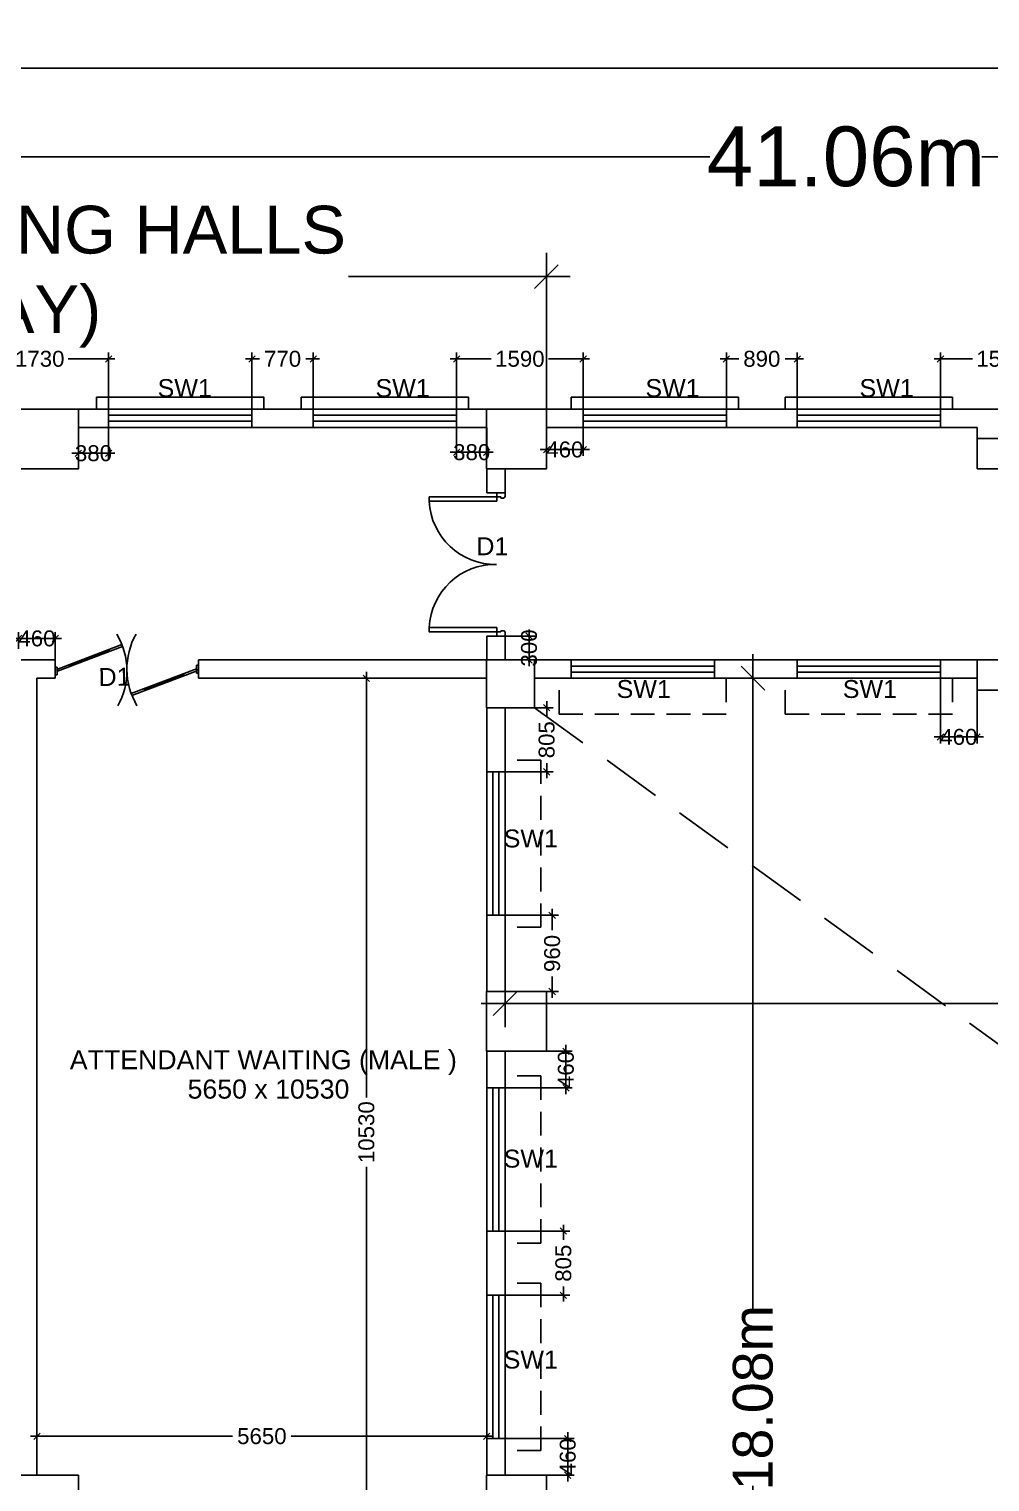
# Model space of a CAD drawing. Extents: x 7620542 to 7843793, y -6476226 to -6093835.
# Drawn here: x 7651670 to 7663738, y -6350490 to -6332241 of the extents above; entities that cross this region are included whole.
import ezdxf
from ezdxf.enums import TextEntityAlignment as Align

# ---------------------------------------------------------------- set-up
doc = ezdxf.new("R2010")
doc.units = 0
doc.header["$LTSCALE"] = 600
doc.header["$MEASUREMENT"] = 0
doc.header["$PDMODE"] = 35
doc.linetypes.add('DASHED', pattern=[0.75, 0.5, -0.25])
doc.linetypes.add('HIDDEN2', pattern=[0.1875, 0.125, -0.0625])
doc.layers.get('0').update_dxf_attribs({"linetype": 'CONTINUOUS'})
doc.layers.get('Defpoints').update_dxf_attribs({"linetype": 'CONTINUOUS'})
for name, color, linetype in [('chajja', 7, 'CONTINUOUS'), ('DIM', 8, 'CONTINUOUS'), ('DIM-TEXT', 8, 'CONTINUOUS'), ('DIMEN', 5, 'CONTINUOUS'), ('DOOR', 32, 'CONTINUOUS'), ('Duct', 8, 'CONTINUOUS'), ('Ele Proje.', 7, 'CONTINUOUS'), ('joinery', 7, 'CONTINUOUS'), ('LA-column', 3, 'CONTINUOUS'), ('Room Dim', 1, 'CONTINUOUS'), ('TEXT', 6, 'CONTINUOUS'), ('Walls', 7, 'CONTINUOUS'), ('WIN', 151, 'CONTINUOUS'), ('Working Dim', 5, 'CONTINUOUS')]:
    doc.layers.add(name, color=color, linetype=linetype)
doc.styles.add('ari', font='arial.ttf')
doc.styles.add('ARIAL', font='arial.ttf')
doc.styles.add('RT', font='romant.shx')
doc.styles.get("Standard").update_dxf_attribs({"font": 'romans.shx'})
doc.dimstyles.new('int. dim', dxfattribs={"dimtxt": 450, "dimasz": 80, "dimexe": 80, "dimexo": 0, "dimgap": 70, "dimtad": 0, "dimdec": 0, "dimzin": 12, "dimdsep": 46, "dimtxsty": 'ari', "dimblk": 'OBLIQUE', "dimcen": 2, "dimdle": 80, "dimclrd": 256, "dimclre": 256, "dimclrt": 6, "dimadec": 0, "dimazin": 0, "dimtfac": 1, "dimtdec": 0, "dimtix": 1, "dimtmove": 2, "dimatfit": 3, "dimfxl": 1, "dimtolj": 1, "dimtzin": 0, "dimlwd": -1, "dimlwe": -1, "dimarcsym": 0})
doc.dimstyles.new('STANDARD$0', dxfattribs={"dimscale": 0, "dimtxt": 150, "dimasz": 125, "dimexe": 0.75, "dimexo": 1, "dimgap": 25, "dimtad": 1, "dimdec": 0, "dimdsep": 46, "dimtxsty": 'Standard', "dimblk1": 'DOT', "dimblk2": 'DOT', "dimsah": 1, "dimcen": 2.5, "dimclrd": 1, "dimclre": 1, "dimclrt": 3, "dimadec": 0, "dimazin": 0, "dimtfac": 1, "dimtdec": 0, "dimtmove": 0, "dimatfit": 3, "dimldrblk": 'DOT', "dimfxl": 1, "dimtolj": 1, "dimtzin": 0, "dimarcsym": 0})
doc.dimstyles.new('TEXT', dxfattribs={"dimscale": 0, "dimtxt": 600, "dimasz": 300, "dimexe": 300, "dimexo": 30, "dimgap": 50, "dimtad": 0, "dimdec": 0, "dimzin": 0, "dimdsep": 46, "dimtxsty": 'RT', "dimblk": 'OBLIQUE', "dimcen": 0.09, "dimdle": 300, "dimclrd": 256, "dimclre": 256, "dimclrt": 170, "dimadec": 0, "dimazin": 0, "dimtfac": 1, "dimtdec": 0, "dimtofl": 0, "dimtmove": 2, "dimatfit": 3, "dimfxl": 1, "dimfrac": 2, "dimtolj": 1, "dimtzin": 0, "dimlwd": -1, "dimlwe": -1, "dimarcsym": 0})

# ---------------------------------------------------------------- blocks, each defined once
blk = doc.blocks.new('Z$W@#10897')
at = {"layer": 'DOOR'}
for p, q in [((44, 88), (0, 88)), ((0, 88), (0, 0)), ((0, 0), (44, 0)), ((44, 44), (44, 88)), ((56, 44), (44, 44)), ((44, 0), (44, 2)), ((56, 12), (54, 12)), ((56, 12), (56, 44)), ((1444, 12), (1444, 44)), ((1444, 44), (1456, 44)), ((1444, 12), (1446, 12)), ((1456, 44), (1456, 88)), ((1456, 88), (1500, 88)), ((1456, 0), (1456, 2)), ((1500, 0), (1456, 0)), ((1500, 88), (1500, 0))]:
    blk.add_line(p, q, dxfattribs=at)
for points in [[(88, 794), (88, 88), (44, 88), (44, 794)], [(1412, 794), (1412, 88), (1456, 88), (1456, 794)]]:
    blk.add_lwpolyline(points, close=True, dxfattribs=at)
at = {"layer": 'DOOR', "color": 145}
for centre, start, end in [((57, 102), 358.8871, 87.3823), ((1443, 102), 92.6177, 181.1129)]:
    blk.add_arc(centre, 693, start, end, dxfattribs=at)
at = {"layer": 'DOOR'}
for centre, start, end in [((44, 12), 270, 0), ((1456, 12), 180, 270)]:
    blk.add_arc(centre, 9.92, start, end, dxfattribs=at)
blk = doc.blocks.new('_Oblique')
at = {"color": 0, "linetype": 'ByBlock', "lineweight": -2}
blk.add_line((-0.5, -0.5), (0.5, 0.5), dxfattribs=at)
blk = doc.blocks.new('*D534')
at = {"layer": 'Defpoints', "color": 0, "transparency": 16777216}
for p in [(7663117, -6336384), (7663117, -6337015, 52), (7664637, -6337015, 58)]:
    blk.add_point(p, dxfattribs=at)
at = {"layer": 'Working Dim', "transparency": 16777216}
for p, q in [((7663037, -6336384), (7663518, -6336384)), ((7663117, -6337015), (7663117, -6336304)), ((7664717, -6336384), (7664236, -6336384)), ((7664637, -6337015), (7664637, -6336304))]:
    blk.add_line(p, q, dxfattribs=at)
at = {"layer": 'Working Dim', "transparency": 16777216, "xscale": 80, "yscale": 80, "zscale": 80, "rotation": 180}
blk.add_blockref('_Oblique', (7663117, -6336384), dxfattribs=at)
at = {"layer": 'Working Dim', "transparency": 16777216, "xscale": 80, "yscale": 80, "zscale": 80}
blk.add_blockref('_Oblique', (7664637, -6336384), dxfattribs=at)
at = {"layer": 'Working Dim', "color": 6, "transparency": 16777216, "insert": (7663877, -6336384), "char_height": 200, "attachment_point": 5, "style": 'ari'}
blk.add_mtext('\\A1;1520', dxfattribs=at)
blk = doc.blocks.new('*D535')
at = {"layer": 'Defpoints', "color": 0, "transparency": 16777216}
for p in [(7657039, -6336384), (7657039, -6337015, 42), (7658629, -6337015, 11240)]:
    blk.add_point(p, dxfattribs=at)
at = {"layer": 'Working Dim', "transparency": 16777216}
for p, q in [((7656959, -6336384), (7657475, -6336384)), ((7657039, -6337015), (7657039, -6336304)), ((7658709, -6336384), (7658192, -6336384)), ((7658629, -6337015), (7658629, -6336304))]:
    blk.add_line(p, q, dxfattribs=at)
at = {"layer": 'Working Dim', "transparency": 16777216, "xscale": 80, "yscale": 80, "zscale": 80, "rotation": 180}
blk.add_blockref('_Oblique', (7657039, -6336384), dxfattribs=at)
at = {"layer": 'Working Dim', "transparency": 16777216, "xscale": 80, "yscale": 80, "zscale": 80}
blk.add_blockref('_Oblique', (7658629, -6336384), dxfattribs=at)
at = {"layer": 'Working Dim', "color": 6, "transparency": 16777216, "insert": (7657834, -6336384), "char_height": 200, "attachment_point": 5, "style": 'ari'}
blk.add_mtext('\\A1;1590', dxfattribs=at)
blk = doc.blocks.new('*D536')
at = {"layer": 'Defpoints', "color": 0, "transparency": 16777216}
for p in [(7654469, -6336384), (7654469, -6337015, 42), (7655239, -6337015, 42)]:
    blk.add_point(p, dxfattribs=at)
at = {"layer": 'Working Dim', "transparency": 16777216}
for p, q in [((7654389, -6336384), (7654564, -6336384)), ((7654469, -6337015), (7654469, -6336304)), ((7655319, -6336384), (7655144, -6336384)), ((7655239, -6337015), (7655239, -6336304))]:
    blk.add_line(p, q, dxfattribs=at)
at = {"layer": 'Working Dim', "transparency": 16777216, "xscale": 80, "yscale": 80, "zscale": 80, "rotation": 180}
blk.add_blockref('_Oblique', (7654469, -6336384), dxfattribs=at)
at = {"layer": 'Working Dim', "transparency": 16777216, "xscale": 80, "yscale": 80, "zscale": 80}
blk.add_blockref('_Oblique', (7655239, -6336384), dxfattribs=at)
at = {"layer": 'Working Dim', "color": 6, "transparency": 16777216, "insert": (7654854, -6336384), "char_height": 200, "attachment_point": 5, "style": 'ari'}
blk.add_mtext('\\A1;770', dxfattribs=at)
blk = doc.blocks.new('*D537')
at = {"layer": 'Defpoints', "color": 0, "transparency": 16777216}
for p in [(7650939, -6336384), (7650939, -6337015, 47), (7652669, -6337015, 42)]:
    blk.add_point(p, dxfattribs=at)
at = {"layer": 'Working Dim', "transparency": 16777216}
for p, q in [((7650859, -6336384), (7651445, -6336384)), ((7650939, -6337015), (7650939, -6336304)), ((7652749, -6336384), (7652163, -6336384)), ((7652669, -6337015), (7652669, -6336304))]:
    blk.add_line(p, q, dxfattribs=at)
at = {"layer": 'Working Dim', "transparency": 16777216, "xscale": 80, "yscale": 80, "zscale": 80, "rotation": 180}
blk.add_blockref('_Oblique', (7650939, -6336384), dxfattribs=at)
at = {"layer": 'Working Dim', "transparency": 16777216, "xscale": 80, "yscale": 80, "zscale": 80}
blk.add_blockref('_Oblique', (7652669, -6336384), dxfattribs=at)
at = {"layer": 'Working Dim', "color": 6, "transparency": 16777216, "insert": (7651804, -6336384), "char_height": 200, "attachment_point": 5, "style": 'ari'}
blk.add_mtext('\\A1;1730', dxfattribs=at)
blk = doc.blocks.new('*D547')
at = {"layer": 'Defpoints', "color": 0, "transparency": 16777216}
for p in [(7658169, -6337245, 42), (7658629, -6337245, 11240), (7658169, -6337523)]:
    blk.add_point(p, dxfattribs=at)
at = {"layer": 'Working Dim', "transparency": 16777216}
for p, q in [((7658169, -6337245), (7658169, -6337603)), ((7658629, -6337245), (7658629, -6337603)), ((7658169, -6337523), (7658089, -6337523)), ((7658629, -6337523), (7658169, -6337523)), ((7658629, -6337523), (7658709, -6337523))]:
    blk.add_line(p, q, dxfattribs=at)
at = {"layer": 'Working Dim', "transparency": 16777216, "xscale": 80, "yscale": 80, "zscale": 80}
blk.add_blockref('_Oblique', (7658169, -6337523), dxfattribs=at)
at = {"layer": 'Working Dim', "transparency": 16777216, "xscale": 80, "yscale": 80, "zscale": 80, "rotation": 180}
blk.add_blockref('_Oblique', (7658629, -6337523), dxfattribs=at)
at = {"layer": 'Working Dim', "color": 6, "transparency": 16777216, "insert": (7658399, -6337523), "char_height": 200, "attachment_point": 5, "style": 'ari'}
blk.add_mtext('\\A1;460', dxfattribs=at)
blk = doc.blocks.new('*D548')
at = {"layer": 'Defpoints', "color": 0, "transparency": 16777216}
for p in [(7657039, -6337245, 42), (7657419, -6337245, 42), (7657039, -6337557)]:
    blk.add_point(p, dxfattribs=at)
at = {"layer": 'Working Dim', "transparency": 16777216}
for p, q in [((7657039, -6337245), (7657039, -6337637)), ((7657419, -6337245), (7657419, -6337637)), ((7657039, -6337557), (7656959, -6337557)), ((7657419, -6337557), (7657039, -6337557)), ((7657419, -6337557), (7657499, -6337557))]:
    blk.add_line(p, q, dxfattribs=at)
at = {"layer": 'Working Dim', "transparency": 16777216, "xscale": 80, "yscale": 80, "zscale": 80}
blk.add_blockref('_Oblique', (7657039, -6337557), dxfattribs=at)
at = {"layer": 'Working Dim', "transparency": 16777216, "xscale": 80, "yscale": 80, "zscale": 80, "rotation": 180}
blk.add_blockref('_Oblique', (7657419, -6337557), dxfattribs=at)
at = {"layer": 'Working Dim', "color": 6, "transparency": 16777216, "insert": (7657229, -6337557), "char_height": 200, "attachment_point": 5, "style": 'ari'}
blk.add_mtext('\\A1;380', dxfattribs=at)
blk = doc.blocks.new('*D549')
at = {"layer": 'Defpoints', "color": 0, "transparency": 16777216}
for p in [(7652289, -6337245, 42), (7652669, -6337245, 42), (7652289, -6337570)]:
    blk.add_point(p, dxfattribs=at)
at = {"layer": 'Working Dim', "transparency": 16777216}
for p, q in [((7652289, -6337245), (7652289, -6337650)), ((7652669, -6337245), (7652669, -6337650)), ((7652289, -6337570), (7652209, -6337570)), ((7652669, -6337570), (7652289, -6337570)), ((7652669, -6337570), (7652749, -6337570))]:
    blk.add_line(p, q, dxfattribs=at)
at = {"layer": 'Working Dim', "transparency": 16777216, "xscale": 80, "yscale": 80, "zscale": 80}
blk.add_blockref('_Oblique', (7652289, -6337570), dxfattribs=at)
at = {"layer": 'Working Dim', "transparency": 16777216, "xscale": 80, "yscale": 80, "zscale": 80, "rotation": 180}
blk.add_blockref('_Oblique', (7652669, -6337570), dxfattribs=at)
at = {"layer": 'Working Dim', "color": 6, "transparency": 16777216, "insert": (7652479, -6337570), "char_height": 200, "attachment_point": 5, "style": 'ari'}
blk.add_mtext('\\A1;380', dxfattribs=at)
blk = doc.blocks.new('*D557')
at = {"layer": 'Defpoints', "color": 0, "transparency": 16777216}
for p in [(7663117, -6340395, 5), (7663577, -6340545, 10), (7663117, -6341133)]:
    blk.add_point(p, dxfattribs=at)
at = {"layer": 'Working Dim', "transparency": 16777216}
for p, q in [((7663117, -6340395), (7663117, -6341213)), ((7663577, -6340545), (7663577, -6341213)), ((7663117, -6341133), (7663037, -6341133)), ((7663577, -6341133), (7663117, -6341133)), ((7663577, -6341133), (7663657, -6341133))]:
    blk.add_line(p, q, dxfattribs=at)
at = {"layer": 'Working Dim', "transparency": 16777216, "xscale": 80, "yscale": 80, "zscale": 80}
blk.add_blockref('_Oblique', (7663117, -6341133), dxfattribs=at)
at = {"layer": 'Working Dim', "transparency": 16777216, "xscale": 80, "yscale": 80, "zscale": 80, "rotation": 180}
blk.add_blockref('_Oblique', (7663577, -6341133), dxfattribs=at)
at = {"layer": 'Working Dim', "color": 6, "transparency": 16777216, "insert": (7663347, -6341133), "char_height": 200, "attachment_point": 5, "style": 'ari'}
blk.add_mtext('\\A1;460', dxfattribs=at)
blk = doc.blocks.new('*D356')
at = {"layer": 'Defpoints', "color": 0, "transparency": 16777216}
for p in [(7657419, -6349916), (7651769, -6350232, 5), (7657419, -6350232, 5)]:
    blk.add_point(p, dxfattribs=at)
at = {"layer": 'Working Dim', "transparency": 16777216}
for p, q in [((7651769, -6350232), (7651769, -6349836)), ((7657419, -6350232), (7657419, -6349836)), ((7651689, -6349916), (7654225, -6349916)), ((7657499, -6349916), (7654962, -6349916))]:
    blk.add_line(p, q, dxfattribs=at)
at = {"layer": 'Working Dim', "transparency": 16777216, "xscale": 80, "yscale": 80, "zscale": 80, "rotation": 180}
blk.add_blockref('_Oblique', (7651769, -6349916), dxfattribs=at)
at = {"layer": 'Working Dim', "transparency": 16777216, "xscale": 80, "yscale": 80, "zscale": 80}
blk.add_blockref('_Oblique', (7657419, -6349916), dxfattribs=at)
at = {"layer": 'Working Dim', "color": 6, "transparency": 16777216, "insert": (7654594, -6349916), "char_height": 200, "attachment_point": 5, "style": 'ari'}
blk.add_mtext('\\A1;5650', dxfattribs=at)
blk = doc.blocks.new('*D357')
at = {"layer": 'Defpoints', "color": 0, "transparency": 16777216}
for p in [(7655321, -6340395, 7), (7655907, -6340395), (7655321, -6350925, 5)]:
    blk.add_point(p, dxfattribs=at)
at = {"layer": 'Working Dim', "transparency": 16777216}
for p, q in [((7655321, -6340395), (7655987, -6340395)), ((7655907, -6340315), (7655907, -6345660)), ((7655907, -6351005), (7655907, -6346534)), ((7655321, -6350925), (7655987, -6350925))]:
    blk.add_line(p, q, dxfattribs=at)
at = {"layer": 'Working Dim', "transparency": 16777216, "xscale": 80, "yscale": 80, "zscale": 80}
for p, rotation in [((7655907, -6340395), 90), ((7655907, -6350925), 270)]:
    blk.add_blockref('_Oblique', p, dxfattribs=dict(at, rotation=rotation))
at = {"layer": 'Working Dim', "color": 6, "transparency": 16777216, "insert": (7655907, -6346097), "char_height": 200, "attachment_point": 5, "rotation": 90, "style": 'ari'}
blk.add_mtext('\\A1;10530', dxfattribs=at)
blk = doc.blocks.new('*D358')
at = {"layer": 'Defpoints', "color": 0, "transparency": 16777216}
for p in [(7657649, -6347340, 5), (7657649, -6348145, 5), (7658381, -6348145)]:
    blk.add_point(p, dxfattribs=at)
at = {"layer": 'Working Dim', "transparency": 16777216}
for p, q in [((7657649, -6347340), (7658461, -6347340)), ((7658381, -6347260), (7658381, -6347451)), ((7658381, -6348225), (7658381, -6348035)), ((7657649, -6348145), (7658461, -6348145))]:
    blk.add_line(p, q, dxfattribs=at)
at = {"layer": 'Working Dim', "transparency": 16777216, "xscale": 80, "yscale": 80, "zscale": 80}
for p, rotation in [((7658381, -6347340), 90), ((7658381, -6348145), 270)]:
    blk.add_blockref('_Oblique', p, dxfattribs=dict(at, rotation=rotation))
at = {"layer": 'Working Dim', "color": 6, "transparency": 16777216, "insert": (7658381, -6347743), "char_height": 200, "attachment_point": 5, "rotation": 90, "style": 'ari'}
blk.add_mtext('\\A1;805', dxfattribs=at)
blk = doc.blocks.new('*D359')
at = {"layer": 'Defpoints', "color": 0, "transparency": 16777216}
for p in [(7657649, -6340765, 5), (7658171, -6340765), (7657649, -6341571, 5)]:
    blk.add_point(p, dxfattribs=at)
at = {"layer": 'Working Dim', "transparency": 16777216}
for p, q in [((7657649, -6340765), (7658251, -6340765)), ((7658171, -6340685), (7658171, -6340876)), ((7658171, -6341651), (7658171, -6341460)), ((7657649, -6341571), (7658251, -6341571))]:
    blk.add_line(p, q, dxfattribs=at)
at = {"layer": 'Working Dim', "transparency": 16777216, "xscale": 80, "yscale": 80, "zscale": 80}
for p, rotation in [((7658171, -6340765), 90), ((7658171, -6341571), 270)]:
    blk.add_blockref('_Oblique', p, dxfattribs=dict(at, rotation=rotation))
at = {"layer": 'Working Dim', "color": 6, "transparency": 16777216, "insert": (7658171, -6341168), "char_height": 200, "attachment_point": 5, "rotation": 90, "style": 'ari'}
blk.add_mtext('\\A1;805', dxfattribs=at)
blk = doc.blocks.new('*D835')
at = {"layer": 'Defpoints', "color": 0, "linetype": 'Continuous', "transparency": 16777216}
for p in [(7658167, -6335351), (7641399, -6337015, 0), (7658167, -6337015, 11187)]:
    blk.add_point(p, dxfattribs=at)
at = {"layer": 'DIM-TEXT', "transparency": 16777216}
for p, q in [((7641399, -6337015), (7641399, -6335051)), ((7658167, -6337015), (7658167, -6335051)), ((7641099, -6335351), (7643885, -6335351)), ((7658467, -6335351), (7655680, -6335351))]:
    blk.add_line(p, q, dxfattribs=at)
at = {"layer": 'DIM-TEXT', "linetype": 'Continuous', "transparency": 16777216, "xscale": 300, "yscale": 300, "zscale": 300, "rotation": 180}
blk.add_blockref('_Oblique', (7641399, -6335351), dxfattribs=at)
at = {"layer": 'DIM-TEXT', "linetype": 'Continuous', "transparency": 16777216, "xscale": 300, "yscale": 300, "zscale": 300}
blk.add_blockref('_Oblique', (7658167, -6335351), dxfattribs=at)
at = {"layer": 'DIM-TEXT', "color": 170, "linetype": 'Continuous', "transparency": 16777216, "insert": (7649783, -6335351), "char_height": 750, "attachment_point": 5, "style": 'ari'}
blk.add_mtext('\\A1;{\\H0.8x;ATTENDANT WAITING HALLS\\P(NIGHT STAY)}', dxfattribs=at)
blk = doc.blocks.new('*D846')
at = {"layer": 'Defpoints', "color": 0, "transparency": 16777216}
for p in [(7660762, -6340395), (7660797, -6340395), (7660797, -6358470)]:
    blk.add_point(p, dxfattribs=at)
at = {"layer": 'DIMEN', "color": 8, "transparency": 16777216}
for p, q in [((7660762, -6340095), (7660762, -6348328)), ((7660797, -6340395), (7660462, -6340395)), ((7660762, -6358770), (7660762, -6350538)), ((7660797, -6358470), (7660462, -6358470))]:
    blk.add_line(p, q, dxfattribs=at)
at = {"layer": 'DIMEN', "color": 8, "transparency": 16777216, "xscale": 300, "yscale": 300, "zscale": 300}
for p, rotation in [((7660762, -6340395), 90), ((7660762, -6358470), 270)]:
    blk.add_blockref('_Oblique', p, dxfattribs=dict(at, rotation=rotation))
at = {"layer": 'DIMEN', "color": 7, "transparency": 16777216, "insert": (7660762, -6349433), "char_height": 500, "attachment_point": 5, "rotation": 90, "style": 'ari'}
blk.add_mtext('\\A1;18.08m', dxfattribs=at)
blk = doc.blocks.new('*D851')
at = {"layer": 'Defpoints', "color": 0, "transparency": 16777216}
for p in [(7761439, -6332733), (7641399, -6337015, 5), (7761439, -6337165, -25)]:
    blk.add_point(p, dxfattribs=at)
at = {"layer": 'DIM', "color": 8, "transparency": 16777216}
for p, q in [((7641399, -6337015), (7641399, -6332433)), ((7761439, -6337165), (7761439, -6332433)), ((7641099, -6332733), (7699470, -6332733)), ((7761739, -6332733), (7703368, -6332733))]:
    blk.add_line(p, q, dxfattribs=at)
at = {"layer": 'DIM', "color": 8, "transparency": 16777216, "xscale": 300, "yscale": 300, "zscale": 300, "rotation": 180}
blk.add_blockref('_Oblique', (7641399, -6332733), dxfattribs=at)
at = {"layer": 'DIM', "color": 8, "transparency": 16777216, "xscale": 300, "yscale": 300, "zscale": 300}
blk.add_blockref('_Oblique', (7761439, -6332733), dxfattribs=at)
at = {"layer": 'DIM', "color": 7, "transparency": 16777216, "insert": (7701419, -6332733), "char_height": 750, "attachment_point": 5, "style": 'ari'}
blk.add_mtext('\\A1;120.04m', dxfattribs=at)
blk = doc.blocks.new('*D852')
at = {"layer": 'Defpoints', "color": 0, "transparency": 16777216}
for p in [(7682459, -6333845), (7641399, -6337015, 5), (7682459, -6337153, -3)]:
    blk.add_point(p, dxfattribs=at)
at = {"layer": 'DIM', "color": 8, "transparency": 16777216}
for p, q in [((7641399, -6337015), (7641399, -6333545)), ((7682459, -6337153), (7682459, -6333545)), ((7641099, -6333845), (7660221, -6333845)), ((7682759, -6333845), (7663637, -6333845))]:
    blk.add_line(p, q, dxfattribs=at)
at = {"layer": 'DIM', "color": 8, "transparency": 16777216, "xscale": 300, "yscale": 300, "zscale": 300, "rotation": 180}
blk.add_blockref('_Oblique', (7641399, -6333845), dxfattribs=at)
at = {"layer": 'DIM', "color": 8, "transparency": 16777216, "xscale": 300, "yscale": 300, "zscale": 300}
blk.add_blockref('_Oblique', (7682459, -6333845), dxfattribs=at)
at = {"layer": 'DIM', "color": 7, "transparency": 16777216, "insert": (7661929, -6333845), "char_height": 750, "attachment_point": 5, "style": 'ari'}
blk.add_mtext('\\A1;41.06m', dxfattribs=at)
blk = doc.blocks.new('*D858')
at = {"layer": 'Defpoints', "color": 0, "transparency": 16777216}
for p in [(7657649, -6344032), (7682229, -6344032), (7682229, -6344480)]:
    blk.add_point(p, dxfattribs=at)
at = {"layer": 'DIMEN', "color": 8, "transparency": 16777216}
for p, q in [((7657649, -6344032), (7657649, -6344780)), ((7682229, -6344032), (7682229, -6344780)), ((7657349, -6344480), (7668806, -6344480)), ((7682529, -6344480), (7671072, -6344480))]:
    blk.add_line(p, q, dxfattribs=at)
at = {"layer": 'DIMEN', "color": 8, "transparency": 16777216, "xscale": 300, "yscale": 300, "zscale": 300, "rotation": 180}
blk.add_blockref('_Oblique', (7657649, -6344480), dxfattribs=at)
at = {"layer": 'DIMEN', "color": 8, "transparency": 16777216, "xscale": 300, "yscale": 300, "zscale": 300}
blk.add_blockref('_Oblique', (7682229, -6344480), dxfattribs=at)
at = {"layer": 'DIMEN', "color": 7, "transparency": 16777216, "insert": (7669939, -6344480), "char_height": 500, "attachment_point": 5, "style": 'ari'}
blk.add_mtext('\\A1;24.58m', dxfattribs=at)
blk = doc.blocks.new('*D885')
at = {"layer": 'Defpoints', "color": 0, "transparency": 16777216}
for p in [(7661318, -6336384), (7660429, -6337015), (7661318, -6337015, 52)]:
    blk.add_point(p, dxfattribs=at)
at = {"layer": 'Working Dim', "transparency": 16777216}
for p, q in [((7660349, -6336384), (7660583, -6336384)), ((7660429, -6337015), (7660429, -6336304)), ((7661398, -6336384), (7661164, -6336384)), ((7661318, -6337015), (7661318, -6336304))]:
    blk.add_line(p, q, dxfattribs=at)
at = {"layer": 'Working Dim', "transparency": 16777216, "xscale": 80, "yscale": 80, "zscale": 80, "rotation": 180}
blk.add_blockref('_Oblique', (7660429, -6336384), dxfattribs=at)
at = {"layer": 'Working Dim', "transparency": 16777216, "xscale": 80, "yscale": 80, "zscale": 80}
blk.add_blockref('_Oblique', (7661318, -6336384), dxfattribs=at)
at = {"layer": 'Working Dim', "color": 6, "transparency": 16777216, "insert": (7660873, -6336384), "char_height": 200, "attachment_point": 5, "style": 'ari'}
blk.add_mtext('\\A1;890', dxfattribs=at)
blk = doc.blocks.new('*D1752')
at = {"layer": 'Defpoints', "color": 0, "transparency": 16777216}
for p in [(7651999, -6339896), (7651539, -6340165), (7651999, -6340165)]:
    blk.add_point(p, dxfattribs=at)
at = {"layer": 'Working Dim', "transparency": 16777216}
for p, q in [((7651539, -6340165), (7651539, -6339816)), ((7651999, -6340165), (7651999, -6339816)), ((7651539, -6339896), (7651459, -6339896)), ((7651539, -6339896), (7651999, -6339896)), ((7651999, -6339896), (7652079, -6339896))]:
    blk.add_line(p, q, dxfattribs=at)
at = {"layer": 'Working Dim', "transparency": 16777216, "xscale": 80, "yscale": 80, "zscale": 80}
blk.add_blockref('_Oblique', (7651539, -6339896), dxfattribs=at)
at = {"layer": 'Working Dim', "transparency": 16777216, "xscale": 80, "yscale": 80, "zscale": 80, "rotation": 180}
blk.add_blockref('_Oblique', (7651999, -6339896), dxfattribs=at)
at = {"layer": 'Working Dim', "color": 6, "transparency": 16777216, "insert": (7651769, -6339896), "char_height": 200, "attachment_point": 5, "style": 'ari'}
blk.add_mtext('\\A1;460', dxfattribs=at)
blk = doc.blocks.new('*D1764')
at = {"layer": 'Defpoints', "color": 0, "transparency": 16777216}
for p in [(7657649, -6339865), (7657950, -6339865), (7657649, -6340165, 2)]:
    blk.add_point(p, dxfattribs=at)
at = {"layer": 'Working Dim', "transparency": 16777216}
for p, q in [((7657649, -6339865), (7658030, -6339865)), ((7657950, -6339865), (7657950, -6339785)), ((7657950, -6340165), (7657950, -6339865)), ((7657649, -6340165), (7658030, -6340165)), ((7657950, -6340165), (7657950, -6340245))]:
    blk.add_line(p, q, dxfattribs=at)
at = {"layer": 'Working Dim', "transparency": 16777216, "xscale": 80, "yscale": 80, "zscale": 80}
for p, rotation in [((7657950, -6339865), 270), ((7657950, -6340165), 90)]:
    blk.add_blockref('_Oblique', p, dxfattribs=dict(at, rotation=rotation))
at = {"layer": 'Working Dim', "color": 6, "transparency": 16777216, "insert": (7657950, -6340015), "char_height": 200, "attachment_point": 5, "rotation": 90, "style": 'ari'}
blk.add_mtext('\\A1;300', dxfattribs=at)
blk = doc.blocks.new('*D1781')
at = {"layer": 'Defpoints', "color": 0, "transparency": 16777216}
for p in [(7657649, -6343373), (7657649, -6344330), (7658240, -6344330)]:
    blk.add_point(p, dxfattribs=at)
at = {"layer": 'Working Dim', "transparency": 16777216}
for p, q in [((7658240, -6343293), (7658240, -6343561)), ((7657649, -6343373), (7658320, -6343373)), ((7658240, -6344410), (7658240, -6344142)), ((7657649, -6344330), (7658320, -6344330))]:
    blk.add_line(p, q, dxfattribs=at)
at = {"layer": 'Working Dim', "transparency": 16777216, "xscale": 80, "yscale": 80, "zscale": 80}
for p, rotation in [((7658240, -6343373), 90), ((7658240, -6344330), 270)]:
    blk.add_blockref('_Oblique', p, dxfattribs=dict(at, rotation=rotation))
at = {"layer": 'Working Dim', "color": 6, "transparency": 16777216, "insert": (7658240, -6343852), "char_height": 200, "attachment_point": 5, "rotation": 90, "style": 'ari'}
blk.add_mtext('\\A1;960', dxfattribs=at)
blk = doc.blocks.new('*D1782')
at = {"layer": 'Defpoints', "color": 0, "transparency": 16777216}
for p in [(7657649, -6345080), (7657649, -6345540), (7658412, -6345540)]:
    blk.add_point(p, dxfattribs=at)
at = {"layer": 'Working Dim', "transparency": 16777216}
for p, q in [((7657649, -6345080), (7658492, -6345080)), ((7658412, -6345080), (7658412, -6345000)), ((7658412, -6345080), (7658412, -6345540)), ((7657649, -6345540), (7658492, -6345540)), ((7658412, -6345540), (7658412, -6345620))]:
    blk.add_line(p, q, dxfattribs=at)
at = {"layer": 'Working Dim', "transparency": 16777216, "xscale": 80, "yscale": 80, "zscale": 80}
for p, rotation in [((7658412, -6345080), 270), ((7658412, -6345540), 90)]:
    blk.add_blockref('_Oblique', p, dxfattribs=dict(at, rotation=rotation))
at = {"layer": 'Working Dim', "color": 6, "transparency": 16777216, "insert": (7658412, -6345310), "char_height": 200, "attachment_point": 5, "rotation": 90, "style": 'ari'}
blk.add_mtext('\\A1;460', dxfattribs=at)
blk = doc.blocks.new('*D1783')
at = {"layer": 'Defpoints', "color": 0, "transparency": 16777216}
for p in [(7657649, -6349945), (7658436, -6349945), (7657649, -6350405)]:
    blk.add_point(p, dxfattribs=at)
at = {"layer": 'Working Dim', "transparency": 16777216}
for p, q in [((7658436, -6349945), (7658436, -6349865)), ((7657649, -6349945), (7658516, -6349945)), ((7658436, -6350405), (7658436, -6349945)), ((7657649, -6350405), (7658516, -6350405)), ((7658436, -6350405), (7658436, -6350485))]:
    blk.add_line(p, q, dxfattribs=at)
at = {"layer": 'Working Dim', "transparency": 16777216, "xscale": 80, "yscale": 80, "zscale": 80}
for p, rotation in [((7658436, -6349945), 270), ((7658436, -6350405), 90)]:
    blk.add_blockref('_Oblique', p, dxfattribs=dict(at, rotation=rotation))
at = {"layer": 'Working Dim', "color": 6, "transparency": 16777216, "insert": (7658436, -6350175), "char_height": 200, "attachment_point": 5, "rotation": 90, "style": 'ari'}
blk.add_mtext('\\A1;460', dxfattribs=at)
blk = doc.blocks.new('Z$W@#5624')
at = {"layer": 'DOOR'}
for p, q in [((19, 470), (840, 769)), ((28, 446), (849, 745)), ((188, 518), (680, 697)), ((676, 709), (685, 685)), ((0, 400), (0, 499)), ((0, 499), (25, 499)), ((0, 400), (25, 400)), ((19, 470), (28, 446)), ((25, 400), (25, 499)), ((183, 529), (192, 506)), ((1770, 453), (949, 154)), ((1779, 429), (957, 130)), ((1610, 381), (1117, 202)), ((1614, 369), (1606, 393)), ((1779, 429), (1770, 453)), ((1798, 499), (1773, 499)), ((1773, 400), (1773, 499)), ((1798, 400), (1773, 400)), ((1798, 400), (1798, 499)), ((1113, 214), (1122, 190))]:
    blk.add_line(p, q, dxfattribs=at)
at = {"layer": 'DOOR', "color": 145}
for centre, start_param, end_param in [((0, 449), 2.617994, 3.665191), ((1798, 449), -0.523599, 0.523599)]:
    blk.add_ellipse(centre, major_axis=(-899, 0), ratio=1, start_param=start_param, end_param=end_param, dxfattribs=at)

msp = doc.modelspace()

# ---------------------------------------------------------------- linework, layer by layer
at = {"layer": 'chajja', "color": 7, "linetype": 'DASHED'}
for p, q in [((7658098.551, -6341422.851, -14.83), (7657648.551, -6341422.851, -14.83)), ((7658098.551, -6341422.851, -14.83), (7658098.551, -6343522.851, -14.83)), ((7658098.551, -6343522.851, -14.83), (7657648.551, -6343522.851, -14.83)), ((7658098.551, -6345390.448, -14.83), (7657648.551, -6345390.448, -14.83)), ((7658098.551, -6347490.448, -14.83), (7658098.551, -6345390.448, -14.83)), ((7658098.551, -6347490.448, -14.83), (7657648.551, -6347490.448, -14.83)), ((7658098.551, -6347995.387, -14.83), (7657648.551, -6347995.387, -14.83)), ((7658098.551, -6350095.387, -14.83), (7658098.551, -6347995.387, -14.83)), ((7658098.551, -6350095.387, -14.83), (7657648.551, -6350095.387, -14.83))]:
    msp.add_line(p, q, dxfattribs=at)
at = {"layer": 'chajja', "color": 7, "linetype": 'DASHED', "elevation": -14.83}
for points in [[(7660426.551, -6340395.289), (7660426.551, -6340845.289), (7658326.551, -6340845.289), (7658326.551, -6340395.289)], [(7663267.142, -6340395.289), (7663267.142, -6340845.289), (7661167.142, -6340845.289), (7661167.142, -6340395.289)]]:
    msp.add_lwpolyline(points, dxfattribs=at)
at = {"layer": 'Duct', "color": 8, "linetype": 'HIDDEN2', "ltscale": 10}
msp.add_line((7658018.551, -6340765.289, -14.83), (7681709.053, -6357950.454, -14.83), dxfattribs=at)
at = {"layer": 'Ele Proje.', "elevation": -14.83}
for points in [[(7652669.003, -6337015.306), (7652669.003, -6336865.306), (7652519.003, -6336865.306), (7652519.003, -6337015.306)], [(7654619.003, -6337015.284), (7654619.003, -6336865.284), (7654469.003, -6336865.284), (7654469.003, -6337015.284)], [(7655238.551, -6337015.306), (7655238.551, -6336865.306), (7655088.551, -6336865.306), (7655088.551, -6337015.306)], [(7657188.551, -6337015.284), (7657188.551, -6336865.284), (7657038.551, -6336865.284), (7657038.551, -6337015.284)], [(7658628.551, -6337015.328), (7658628.551, -6336865.328), (7658478.551, -6336865.328), (7658478.551, -6337015.328)], [(7660578.551, -6337015.306), (7660578.551, -6336865.306), (7660428.551, -6336865.306), (7660428.551, -6337015.306)], [(7661317.142, -6337015.306), (7661317.142, -6336865.306), (7661167.142, -6336865.306), (7661167.142, -6337015.306)], [(7663267.142, -6337015.284), (7663267.142, -6336865.284), (7663117.142, -6336865.284), (7663117.142, -6337015.284)]]:
    msp.add_lwpolyline(points, dxfattribs=at)
at = {"layer": 'LA-column', "color": 2}
for points, elevation in [([(7651539.003, -6337765.366), (7652289.003, -6337765.366), (7652289.003, -6337015.366), (7651539.003, -6337015.366)], -14.83), ([(7657416.551, -6337765.399), (7658166.551, -6337765.399), (7658166.551, -6337015.399), (7657416.551, -6337015.399)], 11172.341), ([(7663577.142, -6337765.366), (7664177.142, -6337765.366), (7664177.142, -6337385.366), (7663577.142, -6337385.366)], -9.699), ([(7657416.551, -6340765.366), (7658016.551, -6340765.366), (7658016.551, -6340165.366), (7657416.551, -6340165.366)], -12.739), ([(7663577.142, -6340545.366), (7664177.142, -6340545.366), (7664177.142, -6340165.366), (7663577.142, -6340165.366)], -9.699), ([(7657416.641, -6345080.409), (7658166.641, -6345080.409), (7658166.641, -6344330.409), (7657416.641, -6344330.409)], -14.83), ([(7651539.003, -6351155.366), (7652289.003, -6351155.366), (7652289.003, -6350405.366), (7651539.003, -6350405.366)], -14.83), ([(7657416.551, -6351155.366), (7658166.551, -6351155.366), (7658166.551, -6350405.366), (7657416.551, -6350405.366)], -12.739)]:
    msp.add_lwpolyline(points, close=True, dxfattribs=dict(at, elevation=elevation))
at = {"layer": 'Walls', "color": 8}
for p, q in [((7654469.003, -6336865.284, -14.83), (7652669.003, -6336865.284, -14.83)), ((7657038.551, -6336865.284, -14.83), (7655238.551, -6336865.284, -14.83)), ((7660428.551, -6336865.306, -14.83), (7658628.551, -6336865.306, -14.83)), ((7663117.142, -6336865.284, -14.83), (7661317.142, -6336865.284, -14.83))]:
    msp.add_line(p, q, dxfattribs=at)
at = {"layer": 'Walls'}
for p, q in [((7652289.003, -6337015.306, -14.83), (7657418.551, -6337015.306, -14.83)), ((7658168.551, -6337015.284, -14.83), (7697997.144, -6337015.284, -14.83)), ((7658168.551, -6337015.306, -14.83), (7686489.144, -6337015.306, -14.83)), ((7652289.003, -6337245.306, -14.83), (7657418.551, -6337245.306, -14.83)), ((7658168.551, -6337245.284, -14.83), (7663577.142, -6337245.284, -14.83)), ((7657418.551, -6337765.365, -14.83), (7657418.551, -6338065.327, -14.83)), ((7657648.551, -6337765.374, -14.83), (7657648.551, -6338065.327, -14.83)), ((7657418.551, -6339865.327, -14.83), (7657418.551, -6340165.289, -14.83)), ((7657648.551, -6339865.327, -14.83), (7657648.551, -6340165.289, -14.83)), ((7657418.551, -6340765.387, -14.83), (7657418.551, -6344330.431, -14.83)), ((7657648.551, -6340765.387, -14.83), (7657648.551, -6344330.431, -14.83)), ((7657418.551, -6345080.414, -14.83), (7657418.551, -6350405.387, -14.83)), ((7657648.551, -6345080.414, -14.83), (7657648.551, -6350405.387, -14.83))]:
    msp.add_line(p, q, dxfattribs=at)
at = {"layer": 'Walls', "linetype": 'Continuous'}
for p, q in [((7651998.988, -6340165.289, -14.83), (7651539.007, -6340165.289, -14.83)), ((7651998.988, -6340395.289, -14.83), (7651998.988, -6340165.218, -14.83)), ((7653799.007, -6340395.289, -14.83), (7653799.007, -6340165.218, -14.83)), ((7657418.551, -6340165.289, -14.83), (7653799.007, -6340165.289, -14.83)), ((7663577.142, -6340165.289, -14.83), (7658016.551, -6340165.289, -14.83)), ((7651998.988, -6340395.289, -14.83), (7651769.007, -6340395.289, -14.83)), ((7651769.007, -6350405.484, -14.83), (7651769.007, -6340395.289, -14.83)), ((7657418.551, -6340395.289, -14.83), (7653799.007, -6340395.289, -14.83)), ((7663577.142, -6340395.289, -14.83), (7658016.551, -6340395.289, -14.83))]:
    msp.add_line(p, q, dxfattribs=at)
at = {"layer": 'Walls', "elevation": -9.699}
msp.add_lwpolyline([(7663577.142, -6337385.366), (7663577.142, -6337245.284)], dxfattribs=at)
at = {"layer": 'Walls', "linetype": 'Continuous', "elevation": -14.83}
for points in [[(7657418.551, -6338065.327), (7657648.551, -6338065.327)], [(7657418.551, -6339865.327), (7657648.551, -6339865.327)]]:
    msp.add_lwpolyline(points, dxfattribs=at)
at = {"layer": 'WIN', "linetype": 'Continuous', "elevation": -14.83}
for points in [[(7654469.003, -6337015.306), (7654469.003, -6337245.306), (7652669.003, -6337245.306), (7652669.003, -6337015.306)], [(7654469.003, -6337092.306), (7654469.003, -6337168.306), (7652669.003, -6337168.306), (7652669.003, -6337092.306)], [(7657038.551, -6337015.306), (7657038.551, -6337245.306), (7655238.551, -6337245.306), (7655238.551, -6337015.306)], [(7657038.551, -6337092.306), (7657038.551, -6337168.306), (7655238.551, -6337168.306), (7655238.551, -6337092.306)], [(7660428.551, -6337015.328), (7660428.551, -6337245.328), (7658628.551, -6337245.328), (7658628.551, -6337015.328)], [(7660428.551, -6337092.328), (7660428.551, -6337168.328), (7658628.551, -6337168.328), (7658628.551, -6337092.328)], [(7663117.142, -6337015.306), (7663117.142, -6337245.306), (7661317.142, -6337245.306), (7661317.142, -6337015.306)], [(7663117.142, -6337092.306), (7663117.142, -6337168.306), (7661317.142, -6337168.306), (7661317.142, -6337092.306)], [(7660276.551, -6340395.289), (7660276.551, -6340165.289), (7658476.551, -6340165.289), (7658476.551, -6340395.289)], [(7663117.142, -6340395.289), (7663117.142, -6340165.289), (7661317.142, -6340165.289), (7661317.142, -6340395.289)], [(7660276.551, -6340318.289), (7660276.551, -6340242.289), (7658476.551, -6340242.289), (7658476.551, -6340318.289)], [(7663117.142, -6340318.289), (7663117.142, -6340242.289), (7661317.142, -6340242.289), (7661317.142, -6340318.289)], [(7657648.551, -6341572.851), (7657418.551, -6341572.851), (7657418.551, -6343372.851), (7657648.551, -6343372.851)], [(7657571.551, -6341572.851), (7657495.551, -6341572.851), (7657495.551, -6343372.851), (7657571.551, -6343372.851)], [(7657648.551, -6347340.448), (7657418.551, -6347340.448), (7657418.551, -6345540.448), (7657648.551, -6345540.448)], [(7657571.551, -6347340.448), (7657495.551, -6347340.448), (7657495.551, -6345540.448), (7657571.551, -6345540.448)], [(7657648.551, -6348145.387), (7657418.551, -6348145.387), (7657418.551, -6349945.387), (7657648.551, -6349945.387)], [(7657571.551, -6348145.387), (7657495.551, -6348145.387), (7657495.551, -6349945.387), (7657571.551, -6349945.387)]]:
    msp.add_lwpolyline(points, close=True, dxfattribs=at)

# ---------------------------------------------------------------- block references
at = {"layer": 'DOOR', "xscale": 1.199999967589974, "yscale": 1.199999967589974, "zscale": 1.199999967589974, "rotation": 90}
msp.add_blockref('Z$W@#10897', (7657648.552, -6339865.327, -14.83), dxfattribs=at)
at = {"layer": 'DOOR', "linetype": 'Continuous', "xscale": 1.001247152216015, "yscale": 1.001247152216015, "zscale": 1.001247152216015, "rotation": 180.7611331657779}
msp.add_blockref('Z$W@#5624', (7653793.029, -6339830.329, -14.83), dxfattribs=at)

# ---------------------------------------------------------------- texts
at = {"layer": 'joinery', "style": 'ari'}
for s, p in [('SW1', (7653625.31, -6336862.821, -14.83)), ('SW1', (7656361.536, -6336862.896, -14.83)), ('SW1', (7659751.536, -6336862.918, -14.83)), ('SW1', (7662440.127, -6336862.896, -14.83)), ('D1', (7657488.883, -6338850.02, -14.83)), ('SW1', (7659389.761, -6340642.919, -14.83)), ('SW1', (7662230.352, -6340642.919, -14.83)), ('SW1', (7657971.574, -6342520.374, -14.83)), ('SW1', (7657971.574, -6346542.04, -14.83)), ('SW1', (7657971.574, -6349065.65, -14.83))]:
    msp.add_text(s, height=225, dxfattribs=at).set_placement(p, align=Align.CENTER)
msp.add_text('D1', height=225, rotation=0.7611332, dxfattribs=at).set_placement((7652744.811, -6340490.975, -18.218), align=Align.CENTER)
at = {"layer": 'Room Dim', "style": 'ARIAL'}
msp.add_text('5650 x 10530', height=240, dxfattribs=at).set_placement((7654676.802, -6345675.552, -14.83), align=Align.CENTER)
at = {"layer": 'TEXT', "color": 7, "style": 'ARIAL'}
msp.add_text('ATTENDANT WAITING (MALE )', height=240, dxfattribs=at).set_placement((7654612.439, -6345306.929, -14.83), align=Align.CENTER)

# ---------------------------------------------------------------- dimensions: what is measured, and where the dimension line sits
at = {"layer": 'DIM'}
for base, p2, picture, middle in [((7761439.285, -6332733.427, -14.83), (7761439.285, -6337165.48, -39.948), '*D851', (7701419.144, -6332733.427, -14.83)), ((7682459.143, -6333844.636, -14.83), (7682459.143, -6337152.582, -17.803), '*D852', (7661929.073, -6333844.636, -14.83))]:
    dim = msp.add_linear_dim(base=base, p1=(7641399.003, -6337015.366, -9.699), p2=p2, dimstyle='STANDARD$0', override={"dimscale": 1, "dimtxt": 750, "dimasz": 300, "dimexe": 300, "dimexo": 0, "dimgap": 1, "dimtad": 0, "dimdec": 2, "dimlfac": 0.001, "dimzin": 0, "dimpost": 'm', "dimtxsty": 'ari', "dimblk1": 'Oblique', "dimblk2": 'Oblique', "dimcen": 0, "dimdle": 300, "dimclrd": 8, "dimclre": 8, "dimclrt": 7, "dimadec": 2, "dimtdec": 2, "dimtmove": 2, "dimfxl": 0.75, "dimfrac": 1, "dimlwd": 65535, "dimlwe": 65535}, dxfattribs=at)
    dim.commit()
    dim.dimension.update_dxf_attribs({"geometry": picture, "text_midpoint": middle})
at = {"layer": 'DIM-TEXT', "linetype": 'Continuous'}
dim = msp.add_linear_dim(base=(7658166.551, -6335351.01, -14.639), p1=(7641399.003, -6337015.366, -14.83), p2=(7658166.551, -6337015.409, 11172.341), angle=180, text='{\\H0.8x;ATTENDANT WAITING HALLS\\P(NIGHT STAY)}', dimstyle='TEXT', override={"dimscale": 1, "dimtxt": 750, "dimexo": 0, "dimtxsty": 'ari'}, dxfattribs=at)
dim.commit()
dim.dimension.update_dxf_attribs({"geometry": '*D835', "text_midpoint": (7649782.777, -6335351.01, -14.639)})
at = {"layer": 'DIMEN'}
dim = msp.add_linear_dim(base=(7660762.152, -6340395.289, -9.699), p1=(7660796.802, -6358470.477, -9.699), p2=(7660796.802, -6340395.289, -9.699), angle=90, dimstyle='STANDARD$0', override={"dimscale": 1, "dimtxt": 500, "dimasz": 300, "dimexe": 300, "dimexo": 0, "dimgap": 1, "dimtad": 0, "dimdec": 2, "dimlfac": 0.001, "dimzin": 0, "dimpost": 'm', "dimtxsty": 'ari', "dimblk1": 'Oblique', "dimblk2": 'Oblique', "dimcen": 0, "dimdle": 300, "dimclrd": 8, "dimclre": 8, "dimclrt": 7, "dimadec": 2, "dimtdec": 2, "dimtmove": 2, "dimfxl": 0.75, "dimfrac": 1, "dimlwd": 65535, "dimlwe": 65535}, dxfattribs=at)
dim.commit()
dim.dimension.update_dxf_attribs({"geometry": '*D846', "text_midpoint": (7660762.152, -6349432.883, -9.699)})
dim = msp.add_linear_dim(base=(7682229.053, -6344480.334, -14.83), p1=(7657648.551, -6344032.036, -14.83), p2=(7682229.053, -6344032.036, -14.83), dimstyle='STANDARD$0', override={"dimscale": 1, "dimtxt": 500, "dimasz": 300, "dimexe": 300, "dimexo": 0, "dimgap": 1, "dimtad": 0, "dimdec": 2, "dimlfac": 0.001, "dimzin": 0, "dimpost": 'm', "dimtxsty": 'ari', "dimblk1": 'Oblique', "dimblk2": 'Oblique', "dimcen": 0, "dimdle": 300, "dimclrd": 8, "dimclre": 8, "dimclrt": 7, "dimadec": 2, "dimtdec": 2, "dimtmove": 2, "dimfxl": 0.75, "dimfrac": 1, "dimlwd": 65535, "dimlwe": 65535}, dxfattribs=at)
dim.commit()
dim.dimension.update_dxf_attribs({"geometry": '*D858', "text_midpoint": (7669938.802, -6344480.334, -14.83)})
at = {"layer": 'Working Dim'}
for base, p1, p2, angle, override, picture, middle in [((7650939.05, -6336384.489), (7652669.003, -6337015.387, 42.231), (7650939.05, -6337015.366, 47.362), 180, {"dimtxt": 200}, '*D537', (7651804.027, -6336384.489)), ((7654469.003, -6336384.489), (7655238.551, -6337015.387, 42.231), (7654469.003, -6337015.387, 42.231), 180, {"dimtxt": 200}, '*D536', (7654853.777, -6336384.489)), ((7657038.551, -6336384.489), (7658628.551, -6337015.387, 11239.665), (7657038.551, -6337015.387, 42.231), 180, {"dimtxt": 200}, '*D535', (7657833.551, -6336384.489)), ((7663117.142, -6336384.489), (7664637.142, -6337015.365, 57.624), (7663117.142, -6337015.365, 52.493), 180, {"dimtxt": 200}, '*D534', (7663877.142, -6336384.489)), ((7652289.003, -6337569.689), (7652669.003, -6337245.387, 42.231), (7652289.003, -6337245.387, 42.231), 180, {"dimtxt": 200}, '*D549', (7652479.003, -6337569.689)), ((7657038.551, -6337556.766), (7657418.551, -6337245.387, 42.231), (7657038.551, -6337245.387, 42.231), 180, {"dimtxt": 200}, '*D548', (7657228.551, -6337556.766)), ((7658168.551, -6337522.567), (7658628.551, -6337245.387, 11239.665), (7658168.551, -6337245.387, 42.231), 180, {"dimtxt": 200}, '*D547', (7658398.551, -6337522.567)), ((7657950.126, -6339865.327, -14.83), (7657648.551, -6340165.366, -12.739), (7657648.552, -6339865.327, -14.83), 90, {"dimtxt": 200, "dimarcsym": 1}, '*D1764', (7657950.126, -6340015.346, -14.83)), ((7658171.351, -6340765.387, -14.83), (7657648.551, -6341570.851, -9.699), (7657648.551, -6340765.387, -9.699), 90, {"dimtxt": 200}, '*D359', (7658171.351, -6341168.119, -14.83)), ((7658411.814, -6345540.448, -14.83), (7657648.551, -6345080.414, -14.83), (7657648.551, -6345540.448, -14.83), 90, {"dimtxt": 200, "dimarcsym": 1}, '*D1782', (7658411.814, -6345310.431, -14.83)), ((7658381.481, -6348145.387, -14.83), (7657648.551, -6347340.448, -9.699), (7657648.551, -6348145.387, -9.699), 90, {"dimtxt": 200}, '*D358', (7658381.481, -6347742.918, -14.83)), ((7658435.678, -6349945.387, -14.83), (7657648.551, -6350405.387, -14.83), (7657648.551, -6349945.387, -14.83), 90, {"dimtxt": 200, "dimarcsym": 1}, '*D1783', (7658435.678, -6350175.387, -14.83))]:
    dim = msp.add_linear_dim(base=base, p1=p1, p2=p2, angle=angle, dimstyle='int. dim', override=override, dxfattribs=at)
    dim.commit()
    dim.dimension.update_dxf_attribs({"geometry": picture, "text_midpoint": middle})
for base, p1, p2, override, picture, middle in [((7661318.142, -6336384.489), (7660428.551, -6337015.409), (7661318.142, -6337015.365, 52.493), {"dimtxt": 200}, '*D885', (7660873.347, -6336384.489)), ((7651998.988, -6339895.837, -14.83), (7651539.007, -6340165.289, -14.83), (7651998.988, -6340165.218, -14.83), {"dimtxt": 200, "dimarcsym": 1}, '*D1752', (7651768.997, -6339895.837, -14.83)), ((7663117.142, -6341132.973, -14.83), (7663577.142, -6340545.289, -4.568), (7663117.142, -6340395.289, -9.699), {"dimtxt": 200}, '*D557', (7663347.142, -6341132.973, -14.83)), ((7657418.551, -6349916.452, -14.83), (7651769.007, -6350232.473, -9.699), (7657418.551, -6350232.473, -9.699), {"dimtxt": 200}, '*D356', (7654593.779, -6349916.452, -14.83))]:
    dim = msp.add_linear_dim(base=base, p1=p1, p2=p2, dimstyle='int. dim', override=override, dxfattribs=at)
    dim.commit()
    dim.dimension.update_dxf_attribs({"geometry": picture, "text_midpoint": middle})
dim = msp.add_linear_dim(base=(7655907.342, -6340395.289, -14.83), p1=(7655321.322, -6350925.481, -9.699), p2=(7655321.322, -6340395.289, -7.608), angle=90, dimstyle='int. dim', override={"dimtxt": 200}, dxfattribs=at)
dim.commit()
dim.dimension.update_dxf_attribs({"geometry": '*D357', "text_midpoint": (7655907.342, -6346096.961, -14.83), "dimtype": 160})
dim = msp.add_linear_dim(base=(7658239.806, -6344330.431, -14.83), p1=(7657648.551, -6343372.851, -14.83), p2=(7657648.551, -6344330.431, -14.83), angle=90, text='960', dimstyle='int. dim', override={"dimtxt": 200, "dimarcsym": 1}, dxfattribs=at)
dim.commit()
dim.dimension.update_dxf_attribs({"geometry": '*D1781', "text_midpoint": (7658239.806, -6343851.641, -14.83)})

doc.saveas('drawing.dxf')
